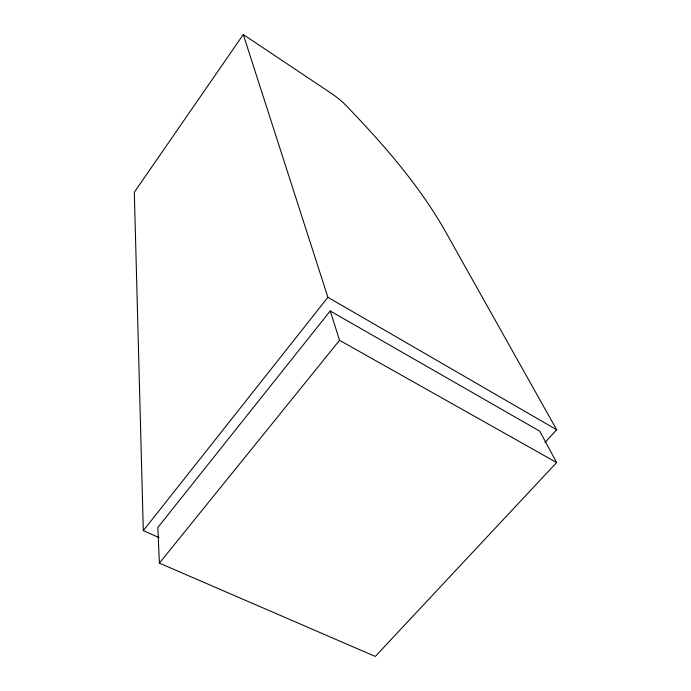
<?xml version="1.0" encoding="UTF-8"?>
<svg xmlns="http://www.w3.org/2000/svg" width="691" height="691" viewBox="0 0 691 691"><rect width="100%" height="100%" fill="white"/><g stroke="black" fill="none" stroke-linecap="round" stroke-linejoin="round"><path stroke-width="1.04" d="M544.974 442.456L556.687 429.767L444.028 229.015C417.442 182.994 382.028 142.873 345.319 104.73A18.303 3.282 37.3 0 0 331.645 93.596L243.292 34.55L134.313 192.245L143.305 530.636L159.051 537.607M143.305 530.636L327.905 297.303L243.292 34.55M330.22 310.985L157.842 527.501L159.379 563.13L375.282 656.45L556.626 462.547L539.723 431.158L330.22 310.985L339.566 340.309L556.626 462.547M159.379 563.13L339.566 340.309M327.905 297.303L556.687 429.767"/></g></svg>
